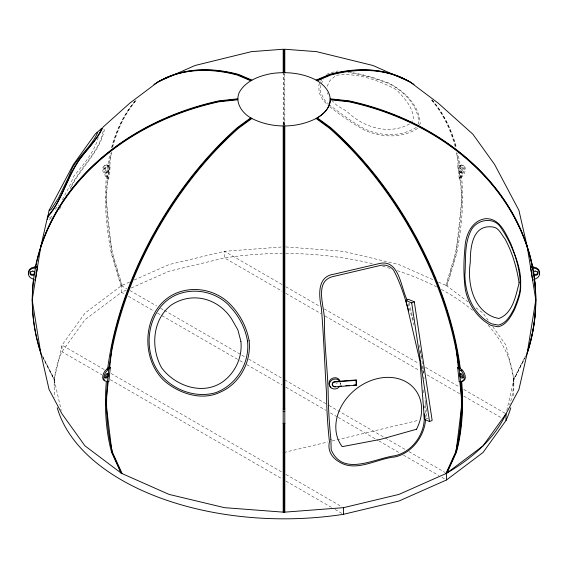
<?xml version="1.0" encoding="UTF-8"?>
<svg xmlns="http://www.w3.org/2000/svg" width="568" height="568" viewBox="0 0 568 568"><rect width="100%" height="100%" fill="white"/><g stroke="black" fill="none" stroke-linecap="round" stroke-linejoin="round"><path stroke-width="0.43" stroke-dasharray="2.84 2.13" d="M107.657 178.735L109.155 166.452L110.306 165.785L108.807 178.075L107.657 178.735L103.979 173.872A7.199 4.161 60 0 1 104.988 165.586L109.155 166.452M111.392 152.508L105.946 197.117L112.017 253.832L121.474 285.668L121.474 292.3L84.951 319.777L61.99 351.784A229.841 132.699 0 0 0 54.982 397.373M340.346 384.891L340.303 382.839L336.015 383.166M506.791 410.408L513.841 379.502L524.86 357.776M98.236 137.357C94.423 152.288 83.567 164.237 74.046 175.917L69.197 186.829L62.175 200.014M103.12 131.329C98.718 153.829 78.448 168.263 70.07 188.853M445.88 285.377L455.337 253.548A251.801 145.38 -60 0 0 456.722 152.685M468.209 301.984L446.526 285.668L455.983 253.832L462.054 197.117L456.608 152.508M447.016 286.038L456.48 254.201A251.801 145.38 -60 0 0 457.858 153.346M71.163 187.241C80.72 167.468 99.62 152.387 104.249 130.221L103.61 127.8M321.992 78.831L318.854 85.058L319.088 92.662L323.071 100.344L328.048 105.172M321.261 83.808L323.547 79.279M327.097 86.371L330.1 80.407L336.107 75.367C355.895 72.122 379.325 80.372 396.599 89.836C404.118 98.044 413.39 107.21 413.319 119.138L411.488 122.567M513.735 379.034L525.542 355.76M525.542 356.697L513.735 379.971A228.286 131.797 0 0 1 509.638 404.7M417.991 124.25L418.829 122.688C417.913 105.407 403.997 91.228 389.165 83.723L388.001 83.212C375.036 78.377 361.709 74.273 347.971 72.406M419.468 124.96L420.206 123.576C419.347 105.194 404.104 90.766 388.484 82.949L374.986 78.178L361.525 74.443L349.796 72.122M59.498 209.272L61.365 206.262M459.192 178.075L462.87 173.212A7.199 4.161 -60 0 0 461.862 164.926L457.694 165.785L459.192 178.075L460.343 178.735L464.02 173.872A7.199 4.161 -60 0 0 463.012 165.586L458.845 166.452L457.694 165.785M55.174 209.308L59.015 204.835M129.547 282.09L121.474 285.668L84.951 313.145L61.99 345.152L54.159 379.495L54.159 386.126M49.537 217.814L53.754 215.286M49.047 219.383L51.951 217.65M104.143 165.899L105.286 165.231M107.032 165.877L108.183 165.217L110.306 165.785M104.192 168.518L105.662 167.666M106.614 172.7A2.435 1.406 60 0 0 106.223 169.058A2.435 1.406 60 0 0 103.852 169.789A2.435 1.406 60 0 0 106.614 172.7L108.076 171.856M105.754 176.364L106.905 175.704L108.807 178.075M326.664 74.458L328.978 73.173L338.13 70.893M409.549 123.959C388.981 135.454 362.98 127.374 346.97 111.442L337.037 105.534L331.96 100.607M416.323 127.381C400.994 136.931 380.929 136.547 364.578 128.879C352.231 122.205 341.141 113.77 330.022 105.421M417.622 128.411C401.981 138.521 381.064 137.733 364.273 129.994C351.613 123.007 339.841 114.786 328.666 105.776M134.268 280.003L169.079 264.574L224.509 251.319L283.198 246.86M126.316 290.156L121.474 292.3L125.322 294.515M131.158 288.011L169.079 271.213L224.509 257.95A229.841 132.699 0 0 1 282.246 253.434M425.68 418.822L426.987 418.282L428.457 418.9M284 452.476L327.828 441.996M332.131 440.967L418.41 420.334M283.191 122.581L284.809 122.581M283.191 123.37L284.809 123.37M283.191 124.442L284.809 124.442M285.747 246.931L343.491 251.319L398.921 264.574L433.732 280.003M108.183 165.217L106.138 164.926A7.199 4.161 60 0 0 105.13 173.212L106.905 175.704M438.453 282.09L446.526 285.668M462.714 165.231L463.857 165.899M459.817 165.217L460.967 165.877M462.338 167.666L463.808 168.518A2.435 1.406 -60 0 1 462.664 172.36A2.435 1.406 -60 0 1 460.847 170.67A2.435 1.406 -60 0 1 463.808 168.518M459.924 171.856L461.386 172.7M461.095 175.704L462.245 176.364M282.04 284.532L224.509 251.319L224.509 257.95L282.04 291.164M285.874 286.748L320.387 306.677M324.229 308.893L418.566 363.357M425.475 367.347L459.221 386.829M463.822 389.485L506.01 413.845M285.874 293.379L321.154 313.749M324.995 315.964L419.333 370.435M427.008 374.859L459.988 393.901M463.822 396.116L502.176 418.261M121.474 285.668L126.841 288.764M129.909 290.532L156.74 306.024M160.574 308.239L163.641 310.007M164.408 310.455L244.9 356.924M248.734 359.139L281.7 378.167M284.767 379.935L326.167 403.841M329.071 405.524L384.43 437.481M385.196 437.921L405.382 449.579M408.96 451.638L445 472.448M128.396 296.29L153.75 310.93M157.592 313.153L239.05 360.176M239.817 360.616L243.658 362.838M246.732 364.613L282.076 385.019M285.924 387.241L325.883 410.309M330.491 412.971L337.406 416.962M338.173 417.409L378.132 440.477M378.899 440.917L399.652 452.902M403.493 455.117L438.837 475.522M441.911 477.297L446.526 479.96M104.178 369.505L61.99 345.152L61.99 351.784L101.878 374.809M111.079 373.495L282.126 472.249M285.96 474.457L341.95 506.791M110.313 379.687L282.126 478.881M285.96 481.096L331.982 507.664M335.049 509.432L341.95 513.422M475.984 307.835L483.048 313.145L488.153 320.26M329.419 104.839L324.598 100.153L320.728 92.698L320.501 85.321M492.747 326.664L506.01 345.152L513.841 379.495L513.841 386.126M327.296 92.84L328.055 94.288M42.458 355.76L54.265 379.034M43.14 357.776L54.159 379.495L61.216 410.451M42.458 356.69L54.265 379.964M122.12 285.377L112.663 253.548A251.801 145.38 60 0 1 111.278 152.685M120.984 286.038L111.52 254.201A251.801 145.38 60 0 1 110.142 153.346M408.172 303.447L413.859 324.974M409.244 302.794L413.227 319.976M418.999 344.89L420.987 353.481M421.186 354.34L421.783 356.917M419.93 351.059L421.697 359.423M458.845 166.452L460.343 178.735M422.024 361.042L422.897 369.228M423.046 366.495L423.316 370.009M423.38 370.883L423.579 373.517M423.849 377.031L423.984 378.785M425.851 403.358L425.986 405.112M426.248 408.626L426.987 418.282M425.673 418.126L425.659 416.735A656.771 470.936 -60 0 0 424.992 397.884M284.802 73.904L284.809 124.889M284 72.093L284 124.704M283.198 72.15L283.191 124.889M422.975 370.059A656.771 470.936 -60 0 1 423.288 373.403M423.146 390.01A655.138 469.764 -60 0 1 423.352 393.39M340.303 382.839A5.623 4.934 -15.7 0 1 340.14 384.145M534.609 270.574A2.435 1.988 0 0 1 535.858 270.439M431.971 99.947A251.801 145.38 -60 0 1 456.48 147.779M432.07 100.252A251.801 145.38 -60 0 1 455.983 147.403M431.424 99.961A251.801 145.38 -60 0 1 455.337 147.119M112.663 147.119A251.801 145.38 60 0 1 136.576 99.961M112.017 147.403A251.801 145.38 60 0 1 135.929 100.252M111.52 147.779A251.801 145.38 60 0 1 136.029 99.947M32.142 270.432A2.435 1.988 0 0 1 33.391 270.567M488.153 325.166A229.841 132.699 0 0 1 513.018 397.373M285.754 253.434A229.841 132.699 0 0 1 372.388 263.637M382.584 266.257A229.841 132.699 0 0 1 390.869 268.65M397.33 270.688A229.841 132.699 0 0 1 436.934 287.067M441.435 289.453A229.841 132.699 0 0 1 473.847 311.328M461.514 171.692A2.435 1.406 -60 0 0 462.657 167.851A2.435 1.406 -60 0 0 459.697 170.009A2.435 1.406 -60 0 0 461.514 171.692M105.002 169.129A2.435 1.406 60 0 0 107.757 172.033A2.435 1.406 60 0 0 107.366 168.398A2.435 1.406 60 0 0 105.002 169.129"/><path stroke-width="0.85" d="M539.302 274.486A7.199 5.879 0 0 0 536.341 267.812L530.448 266.264L530.448 267.201L536.341 268.749A7.199 5.879 0 0 1 537.775 277.617L532.571 280.358L532.571 279.889M533.451 267.862L533.451 266.924M47.364 219.34L47.456 217.402C63.012 199.553 67.478 174.802 82.154 156.207L82.204 156.143C89.538 146.821 98.129 138.052 103.035 127.118L129.802 103.135L157.606 82.218M97.71 132.379L97.107 132.408L97.412 133.033C91.654 146.097 79.818 155.199 72.654 167.304L67.919 178.544L58.483 198.04L51.184 209.336L48.962 210.806L47.684 217.636L47.953 217.331M329.376 384.962A5.623 4.934 -15.7 0 1 329.156 383.691C328.474 377.457 338.301 375.2 340.04 381.391M109.681 367.808L112.017 345.99A251.801 145.38 -60 0 1 237.914 127.928L251.262 118.194C271.39 128.56 296.61 128.56 316.738 118.194L317.228 117.824A44.744 25.83 0 0 0 330.193 99.762C330.214 91.164 323.604 84.653 316.738 80.393C303.106 73.109 287.181 71.476 272.015 73.471C259.491 75.792 245.83 80.606 239.277 92.371C234.619 102.787 242.323 113.252 251.262 118.194M110.306 367.673L106.138 371.621A7.199 4.161 -60 0 0 105.13 381.078L108.807 381.689L110.306 367.673L109.155 367.013L104.988 370.961A7.199 4.161 -60 0 0 103.979 380.418L104.796 380.787M425.574 419.681C424.331 436.48 411.757 453.257 394.845 456.97C376.769 458.553 355.845 472.924 338.663 461.571A30.409 22.138 -10.9 0 1 329.461 441.833L329.206 439.646A656.771 576.271 -15.7 0 1 326.437 392.147C324.619 364.088 323.732 335.858 321.353 307.842C318.854 295.36 316.958 276.325 333.984 274.188L378.771 263.687C399.332 258.17 400.703 287.635 407.142 299.897M57.233 407.767A229.841 132.699 0 0 0 343.491 514.303L398.921 501.047L446.526 479.96L446.526 473.329L455.983 452.419L462.054 402.705L459.768 381.362L459.192 381.689L457.694 367.673L458.845 367.013L463.012 370.961A7.199 4.161 60 0 1 464.02 380.418L463.204 380.787M35.564 278.59L37.552 266.264L31.659 267.805A7.199 5.879 0 0 0 28.698 274.486M40.882 246.235L47.456 217.402M330.193 99.762L349.064 101.786A251.801 205.595 0 0 1 527.118 353.594L518.932 389.47L506.01 413.845L483.048 445.844L446.526 473.329L398.921 494.416L343.491 507.671L284 512.194L224.509 507.671L169.079 494.416L121.474 473.329L84.951 445.844L61.99 413.845L49.068 389.47L40.882 353.587A251.801 205.595 0 0 1 218.936 101.786L237.807 99.755M445.88 473.613L455.337 452.703A251.801 145.38 60 0 0 329.44 128.212L316.092 118.478M526.33 355.142L527.118 353.594M49.068 210.359L73.364 164.528L95.147 134.162L101.842 128.169C97.426 138.84 88.729 147.375 81.707 156.463C67.095 174.369 63.346 199.006 47.755 216.096M510.767 407.767A229.841 132.699 0 0 1 506.01 420.476L483.048 452.476L446.526 479.96M250.765 117.824L237.424 127.559A251.801 145.38 -60 0 0 107.764 367.986M251.908 118.478L238.56 128.212A251.801 145.38 -60 0 0 112.663 452.703L122.12 473.613M460.932 370.542L462.075 369.882M462.096 381.433L463.24 380.766M158.742 81.558L194.973 65.512L251.411 51.652L283.198 49.231L283.198 72.626M316.092 80.109L329.44 74.429A251.801 145.38 -60 0 1 410.728 82.431M316.738 80.393L330.086 74.713A251.801 145.38 -60 0 1 409.897 81.849M317.235 80.763L330.576 75.09A251.801 145.38 -60 0 1 414.058 84.454M405.843 300.436L408.449 299.357L414.299 301.821L432.149 420.455L429.536 421.541L424.381 419.361L419.972 361.433L405.843 300.436L411.686 302.907L414.299 301.821M35.429 279.882L35.429 280.351L30.225 277.61A7.199 5.879 0 0 1 31.659 268.742L37.552 267.201L37.552 266.264M237.807 98.825L218.936 100.856A251.801 205.595 0 0 0 35.656 266.03M237.701 99.293L218.829 101.324A251.801 205.595 0 0 0 40.775 246.697L32.199 299.911L40.775 353.126M459.192 381.689L462.87 381.078A7.199 4.161 60 0 0 461.862 371.621L457.694 367.673M333.615 386.233A2.762 2.421 -15.7 0 1 334.893 381.575L356.157 379.964L356.264 380.333L356.356 385.218L335.092 386.829A2.762 2.421 -15.7 0 1 332.308 384.6A2.762 2.421 -15.7 0 1 334.999 381.952L356.264 380.333M341.56 385.956L339.813 386.133A5.623 4.934 -15.7 0 1 331.435 388.093A5.623 4.934 -15.7 0 1 331.286 380.482A5.623 4.934 -15.7 0 1 339.721 381.163L339.742 381.206M345.884 385.629L349.334 385.367M353.658 385.04L356.25 384.841L356.356 385.218M283.191 409.017L284.809 409.017M283.191 411.41L284.809 411.41M283.191 423.394L284.809 423.394M283.191 423.678L284.809 423.678M330.193 98.825L349.064 100.856A251.801 205.595 0 0 1 532.344 266.03M251.908 80.109L238.56 74.429A251.801 145.38 60 0 0 157.272 82.431M251.262 80.393L237.914 74.713A251.801 145.38 60 0 0 158.103 81.849M250.765 80.763L237.424 75.09A251.801 145.38 60 0 0 153.942 84.454M409.258 81.558L373.027 65.512L316.589 51.652L284.802 49.231L284.802 72.626M107.032 368.895L108.183 369.555M108.807 381.689L108.232 381.362L105.946 402.705L112.017 452.419L121.474 473.329M317.228 117.824L330.576 127.559A251.801 145.373 60 0 1 460.229 367.993M410.394 82.218L438.198 103.135L472.853 134.162L494.636 164.528L518.932 210.359L527.118 246.235M40.882 353.587L41.67 355.142M120.984 472.959L111.52 452.043A251.801 145.38 -60 0 1 106.28 382.051M334.893 381.575L334.999 381.952M334.985 386.46L335.092 386.829M329.156 383.691L329.369 384.444M408.648 310.866C404.785 296.943 400.334 282.871 393.56 270.134C390.188 265.654 384.38 263.95 379.147 265.739L334.566 276.19C313.337 279.925 324.406 305.918 324.505 319.933C324.094 344.059 327.594 368.029 328.141 392.076A655.138 574.837 -15.7 0 0 330.903 439.462M530.448 266.264L532.436 278.597M527.225 246.704L535.801 299.918L527.225 353.133A251.801 205.595 0 0 0 349.157 101.317L330.299 99.293A46.299 26.731 0 0 1 316.738 118.194L330.086 127.928A251.801 145.38 60 0 1 459.739 368.355M411.686 302.907L429.536 421.541M330.903 439.462L331.165 449.686C342.752 477.219 374.553 458.34 394.831 455.749C411.985 452.043 424.608 434.477 424.289 417.274A655.138 469.764 -60 0 0 424.211 413.845M455.983 345.99L458.269 367.34M356.157 379.964L356.25 384.841M506.01 420.476L506.01 413.845A228.286 131.797 0 0 1 447.009 472.959L456.473 452.05A251.801 145.373 60 0 0 461.713 382.058M343.491 507.671L343.491 514.303M284.802 125.961L284.802 512.137M284 49.175L284 72.562M284 126.025L284 409.152M284 423.252L284 512.194M283.198 125.961L283.198 512.137M34.549 266.917L34.549 267.855M461.223 382.42A251.801 145.38 60 0 1 455.983 452.412M463.097 377.45A2.435 1.406 60 0 1 461.223 375.931A2.435 1.406 60 0 1 460.847 373.552M423.962 406.141A655.138 469.764 -60 0 1 424.026 407.845M330.86 387.078A5.623 4.934 -15.7 0 1 329.951 386.119M537.789 271.646A2.435 1.988 0 0 1 535.539 274.401A2.435 1.988 0 0 1 533.288 271.646M534.474 279.222A251.801 205.595 0 0 1 527.118 352.657M40.882 352.657A251.801 205.595 0 0 1 33.526 279.222M34.712 271.646A2.435 1.988 0 0 1 32.461 274.394A2.435 1.988 0 0 1 30.21 271.646M107.153 373.552A2.435 1.406 -60 0 1 106.777 375.931A2.435 1.406 -60 0 1 104.902 377.45M240.903 341.46C242.579 357.315 235.166 373.19 222.088 382.271L221.832 382.399C202.371 395.264 175.853 386.091 162.356 368.76L161.596 367.801C150.499 347.872 152.259 319.365 171.401 304.938C192.616 291.086 218.673 298.505 231.893 319.408L237.9 329.916L240.903 341.46M247.499 340.956C250.083 363.037 236.281 385.225 215.457 392.751C196.258 398.161 174.923 390.67 161.816 376.03C139.742 351.521 146.906 304.341 179.999 293.471C196.982 287.962 216.131 292.548 228.783 305.137L229.564 306.18C238.787 315.723 245.213 327.821 247.499 340.956M249.146 340.828C251.418 361.61 239.944 383.478 220.682 391.955C202.712 400.98 180.794 394.178 165.856 382.193C137.69 358.408 142.767 304.143 179.516 291.916L179.587 291.881C197.089 286.194 216.827 290.923 229.87 303.901L229.912 303.965C239.802 314.054 246.675 326.87 249.146 340.828M519.031 282.594L518.996 283.482C515.645 296.12 512.705 313.508 498.803 318.506L493.954 317.256C472.711 309.113 467.215 282.701 470.283 262.395C470.254 247.84 472.228 224.324 492.449 226.959C498.761 227.186 501.438 234.683 504.909 238.801C512.315 252.27 516.631 267.209 519.01 282.331L519.031 282.594M520.316 284.007C520.75 292.57 517.178 300.507 514.246 308.339C510.604 315.176 506.514 323.291 498.257 325.123L491.739 323.838C473.527 315.126 465.171 294.394 464.88 274.99C466.136 259.448 463.765 242.642 472.1 228.584C478.242 219.56 492.747 217.019 499.875 226.213C511.605 242.997 519.684 263.424 520.316 284.007M520.636 284.433C521.232 293.258 517.725 301.438 514.601 309.482C510.852 316.525 506.628 324.889 498.122 326.785L491.178 325.478C477.326 318.243 468.245 304.462 465.27 289.147C463.467 275.366 463.587 261.55 464.965 247.754L464.965 247.684C465.49 235.102 471.788 220.37 485.789 218.652L485.846 218.659C499.975 218.282 505.648 233.491 510.916 243.935C515.659 256.935 521.424 270.311 520.636 284.433M416.521 429.238L380.51 439.383L342.22 446.654A46.299 36.934 -38.5 0 1 377.408 378.615A46.299 36.934 -38.5 0 1 416.521 429.238M459.583 375.164A2.435 1.406 60 0 0 462.338 378.075A2.435 1.406 60 0 0 461.947 374.433A2.435 1.406 60 0 0 459.583 375.164M534.055 274.926A2.435 1.988 0 0 0 537.953 273.606A2.435 1.988 0 0 0 534.609 271.511A2.435 1.988 0 0 0 534.055 274.926M30.977 274.919A2.435 1.988 0 0 0 34.875 273.599A2.435 1.988 0 0 0 31.531 271.504A2.435 1.988 0 0 0 30.977 274.919M106.933 377.734A2.435 1.406 -60 0 0 108.076 373.893A2.435 1.406 -60 0 0 105.115 376.051A2.435 1.406 -60 0 0 106.933 377.734"/></g></svg>
